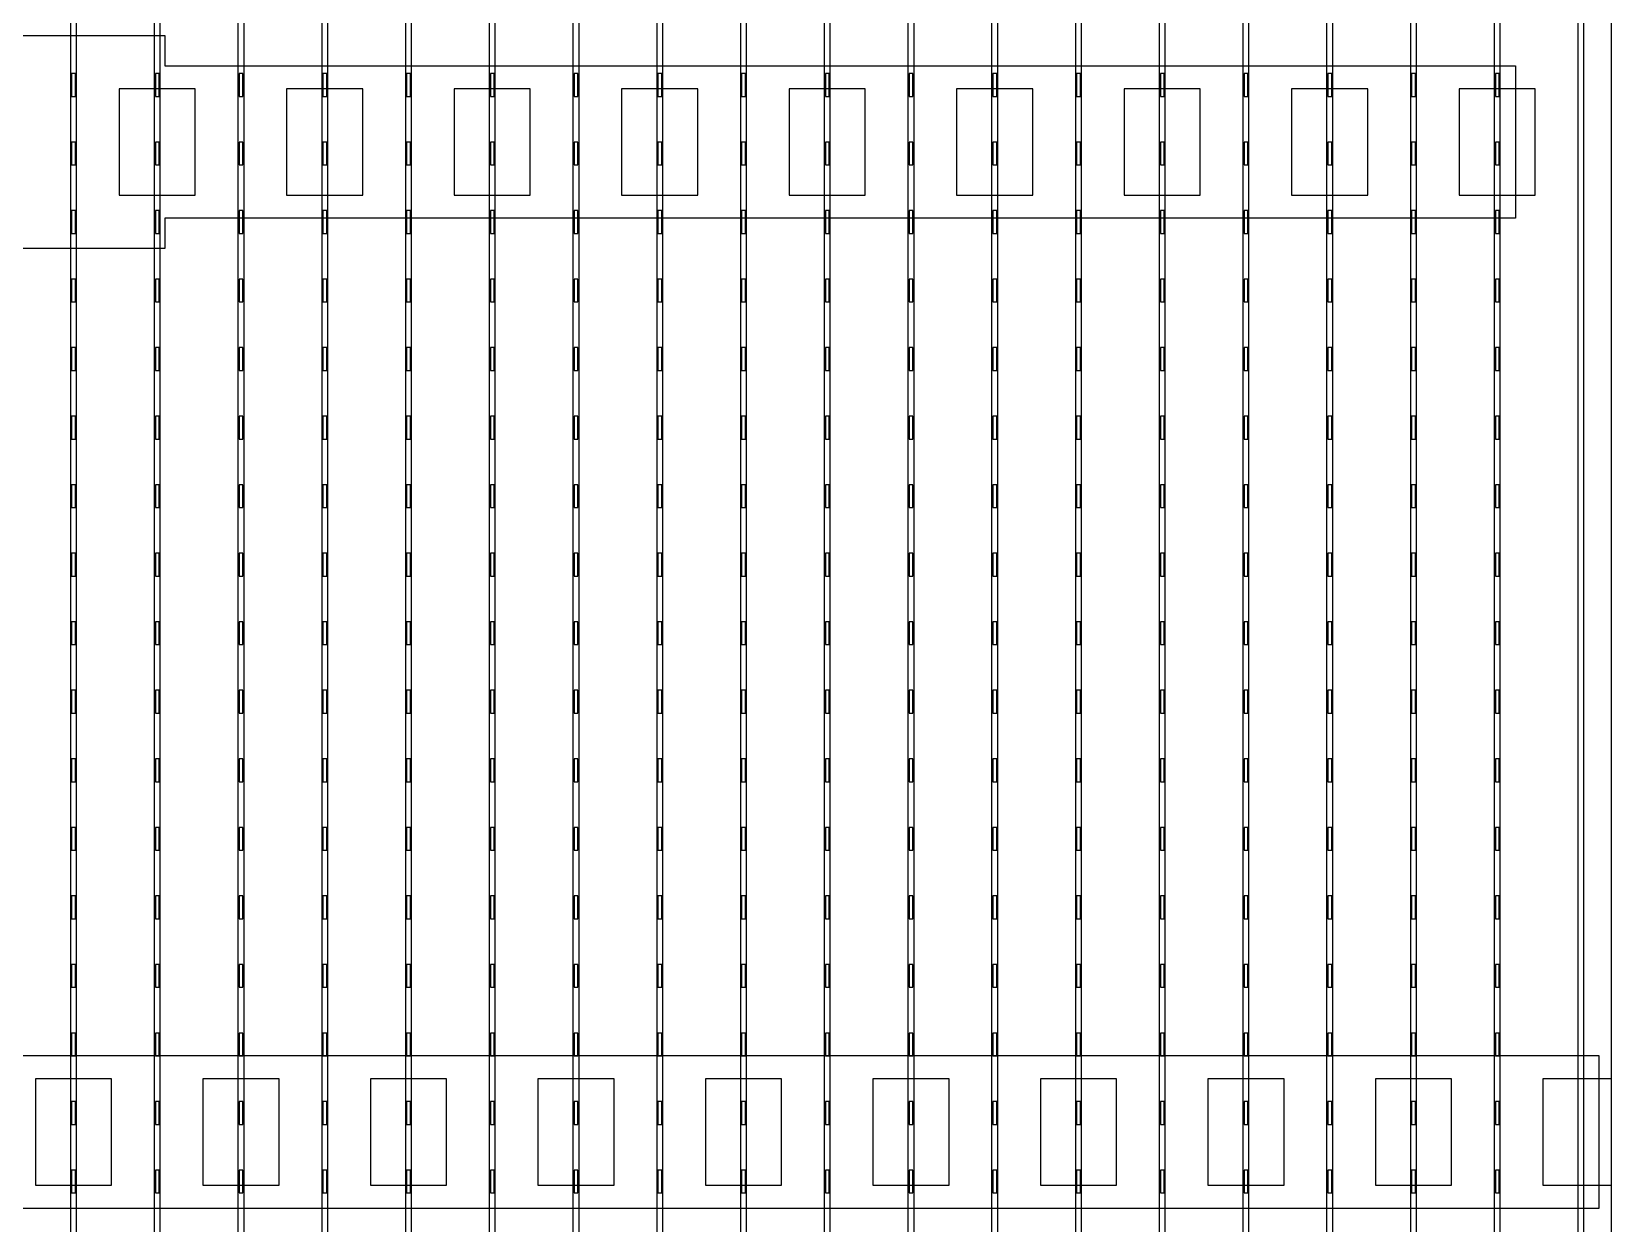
# Model space of a CAD drawing. Header units: millimetres. Extents: x -18 to 142, y -7 to 153.
# Drawn here: x 30.55 to 40.92, y 131.5 to 139.32 of the extents above; entities that cross this region are included whole.
import ezdxf

# ---------------------------------------------------------------- set-up
doc = ezdxf.new("R2010")
doc.units = ezdxf.units.MM
for name, color, linetype in [('BUSBARS', 3, 'Continuous'), ('CONTACT_PADS', 2, 'Continuous'), ('FINGERS', 1, 'Continuous'), ('INSULATION', 2, 'Continuous')]:
    doc.layers.add(name, color=color, linetype=linetype)

msp = doc.modelspace()

# ---------------------------------------------------------------- linework, layer by layer
at = {"layer": 'BUSBARS'}
for points in [[(40.29, 139.1), (40.29, 138.1), (31.42, 138.1), (31.42, 137.9), (30.22, 137.9), (30.22, 138.1), (21.35, 138.1), (21.35, 139.1), (30.22, 139.1), (30.22, 139.3), (31.42, 139.3), (31.42, 139.1), (40.29, 139.1)], [(40.84, 131.6), (40.84, 132.6), (20.8, 132.6), (20.8, 131.6), (40.84, 131.6)]]:
    msp.add_lwpolyline(points, close=True, dxfattribs=at)
at = {"layer": 'CONTACT_PADS'}
for points in [[(30.833, 138.9), (30.833, 139.05), (30.808, 139.05), (30.808, 138.9), (30.833, 138.9)], [(31.383, 138.9), (31.383, 139.05), (31.358, 139.05), (31.358, 138.9), (31.383, 138.9)], [(31.933, 138.9), (31.933, 139.05), (31.908, 139.05), (31.908, 138.9), (31.933, 138.9)], [(32.483, 138.9), (32.483, 139.05), (32.458, 139.05), (32.458, 138.9), (32.483, 138.9)], [(33.033, 138.9), (33.033, 139.05), (33.008, 139.05), (33.008, 138.9), (33.033, 138.9)], [(33.583, 138.9), (33.583, 139.05), (33.558, 139.05), (33.558, 138.9), (33.583, 138.9)], [(34.133, 138.9), (34.133, 139.05), (34.108, 139.05), (34.108, 138.9), (34.133, 138.9)], [(34.683, 138.9), (34.683, 139.05), (34.658, 139.05), (34.658, 138.9), (34.683, 138.9)], [(35.233, 138.9), (35.233, 139.05), (35.208, 139.05), (35.208, 138.9), (35.233, 138.9)], [(35.783, 138.9), (35.783, 139.05), (35.758, 139.05), (35.758, 138.9), (35.783, 138.9)], [(36.333, 138.9), (36.333, 139.05), (36.308, 139.05), (36.308, 138.9), (36.333, 138.9)], [(36.883, 138.9), (36.883, 139.05), (36.858, 139.05), (36.858, 138.9), (36.883, 138.9)], [(37.433, 138.9), (37.433, 139.05), (37.408, 139.05), (37.408, 138.9), (37.433, 138.9)], [(37.983, 138.9), (37.983, 139.05), (37.958, 139.05), (37.958, 138.9), (37.983, 138.9)], [(38.533, 138.9), (38.533, 139.05), (38.508, 139.05), (38.508, 138.9), (38.533, 138.9)], [(39.083, 138.9), (39.083, 139.05), (39.058, 139.05), (39.058, 138.9), (39.083, 138.9)], [(39.633, 138.9), (39.633, 139.05), (39.608, 139.05), (39.608, 138.9), (39.633, 138.9)], [(40.183, 138.9), (40.183, 139.05), (40.158, 139.05), (40.158, 138.9), (40.183, 138.9)], [(30.833, 138.45), (30.833, 138.6), (30.808, 138.6), (30.808, 138.45), (30.833, 138.45)], [(31.383, 138.45), (31.383, 138.6), (31.358, 138.6), (31.358, 138.45), (31.383, 138.45)], [(31.933, 138.45), (31.933, 138.6), (31.908, 138.6), (31.908, 138.45), (31.933, 138.45)], [(32.483, 138.45), (32.483, 138.6), (32.458, 138.6), (32.458, 138.45), (32.483, 138.45)], [(33.033, 138.45), (33.033, 138.6), (33.008, 138.6), (33.008, 138.45), (33.033, 138.45)], [(33.583, 138.45), (33.583, 138.6), (33.558, 138.6), (33.558, 138.45), (33.583, 138.45)], [(34.133, 138.45), (34.133, 138.6), (34.108, 138.6), (34.108, 138.45), (34.133, 138.45)], [(34.683, 138.45), (34.683, 138.6), (34.658, 138.6), (34.658, 138.45), (34.683, 138.45)], [(35.233, 138.45), (35.233, 138.6), (35.208, 138.6), (35.208, 138.45), (35.233, 138.45)], [(35.783, 138.45), (35.783, 138.6), (35.758, 138.6), (35.758, 138.45), (35.783, 138.45)], [(36.333, 138.45), (36.333, 138.6), (36.308, 138.6), (36.308, 138.45), (36.333, 138.45)], [(36.883, 138.45), (36.883, 138.6), (36.858, 138.6), (36.858, 138.45), (36.883, 138.45)], [(37.433, 138.45), (37.433, 138.6), (37.408, 138.6), (37.408, 138.45), (37.433, 138.45)], [(37.983, 138.45), (37.983, 138.6), (37.958, 138.6), (37.958, 138.45), (37.983, 138.45)], [(38.533, 138.45), (38.533, 138.6), (38.508, 138.6), (38.508, 138.45), (38.533, 138.45)], [(39.083, 138.45), (39.083, 138.6), (39.058, 138.6), (39.058, 138.45), (39.083, 138.45)], [(39.633, 138.45), (39.633, 138.6), (39.608, 138.6), (39.608, 138.45), (39.633, 138.45)], [(40.183, 138.45), (40.183, 138.6), (40.158, 138.6), (40.158, 138.45), (40.183, 138.45)], [(30.833, 138), (30.833, 138.15), (30.808, 138.15), (30.808, 138), (30.833, 138)], [(31.383, 138), (31.383, 138.15), (31.358, 138.15), (31.358, 138), (31.383, 138)], [(31.933, 138), (31.933, 138.15), (31.908, 138.15), (31.908, 138), (31.933, 138)], [(32.483, 138), (32.483, 138.15), (32.458, 138.15), (32.458, 138), (32.483, 138)], [(33.033, 138), (33.033, 138.15), (33.008, 138.15), (33.008, 138), (33.033, 138)], [(33.583, 138), (33.583, 138.15), (33.558, 138.15), (33.558, 138), (33.583, 138)], [(34.133, 138), (34.133, 138.15), (34.108, 138.15), (34.108, 138), (34.133, 138)], [(34.683, 138), (34.683, 138.15), (34.658, 138.15), (34.658, 138), (34.683, 138)], [(35.233, 138), (35.233, 138.15), (35.208, 138.15), (35.208, 138), (35.233, 138)], [(35.783, 138), (35.783, 138.15), (35.758, 138.15), (35.758, 138), (35.783, 138)], [(36.333, 138), (36.333, 138.15), (36.308, 138.15), (36.308, 138), (36.333, 138)], [(36.883, 138), (36.883, 138.15), (36.858, 138.15), (36.858, 138), (36.883, 138)], [(37.433, 138), (37.433, 138.15), (37.408, 138.15), (37.408, 138), (37.433, 138)], [(37.983, 138), (37.983, 138.15), (37.958, 138.15), (37.958, 138), (37.983, 138)], [(38.533, 138), (38.533, 138.15), (38.508, 138.15), (38.508, 138), (38.533, 138)], [(39.083, 138), (39.083, 138.15), (39.058, 138.15), (39.058, 138), (39.083, 138)], [(39.633, 138), (39.633, 138.15), (39.608, 138.15), (39.608, 138), (39.633, 138)], [(40.183, 138), (40.183, 138.15), (40.158, 138.15), (40.158, 138), (40.183, 138)], [(30.833, 137.55), (30.833, 137.7), (30.808, 137.7), (30.808, 137.55), (30.833, 137.55)], [(31.383, 137.55), (31.383, 137.7), (31.358, 137.7), (31.358, 137.55), (31.383, 137.55)], [(31.933, 137.55), (31.933, 137.7), (31.908, 137.7), (31.908, 137.55), (31.933, 137.55)], [(32.483, 137.55), (32.483, 137.7), (32.458, 137.7), (32.458, 137.55), (32.483, 137.55)], [(33.033, 137.55), (33.033, 137.7), (33.008, 137.7), (33.008, 137.55), (33.033, 137.55)], [(33.583, 137.55), (33.583, 137.7), (33.558, 137.7), (33.558, 137.55), (33.583, 137.55)], [(34.133, 137.55), (34.133, 137.7), (34.108, 137.7), (34.108, 137.55), (34.133, 137.55)], [(34.683, 137.55), (34.683, 137.7), (34.658, 137.7), (34.658, 137.55), (34.683, 137.55)], [(35.233, 137.55), (35.233, 137.7), (35.208, 137.7), (35.208, 137.55), (35.233, 137.55)], [(35.783, 137.55), (35.783, 137.7), (35.758, 137.7), (35.758, 137.55), (35.783, 137.55)], [(36.333, 137.55), (36.333, 137.7), (36.308, 137.7), (36.308, 137.55), (36.333, 137.55)], [(36.883, 137.55), (36.883, 137.7), (36.858, 137.7), (36.858, 137.55), (36.883, 137.55)], [(37.433, 137.55), (37.433, 137.7), (37.408, 137.7), (37.408, 137.55), (37.433, 137.55)], [(37.983, 137.55), (37.983, 137.7), (37.958, 137.7), (37.958, 137.55), (37.983, 137.55)], [(38.533, 137.55), (38.533, 137.7), (38.508, 137.7), (38.508, 137.55), (38.533, 137.55)], [(39.083, 137.55), (39.083, 137.7), (39.058, 137.7), (39.058, 137.55), (39.083, 137.55)], [(39.633, 137.55), (39.633, 137.7), (39.608, 137.7), (39.608, 137.55), (39.633, 137.55)], [(40.183, 137.55), (40.183, 137.7), (40.158, 137.7), (40.158, 137.55), (40.183, 137.55)], [(30.833, 137.1), (30.833, 137.25), (30.808, 137.25), (30.808, 137.1), (30.833, 137.1)], [(31.383, 137.1), (31.383, 137.25), (31.358, 137.25), (31.358, 137.1), (31.383, 137.1)], [(31.933, 137.1), (31.933, 137.25), (31.908, 137.25), (31.908, 137.1), (31.933, 137.1)], [(32.483, 137.1), (32.483, 137.25), (32.458, 137.25), (32.458, 137.1), (32.483, 137.1)], [(33.033, 137.1), (33.033, 137.25), (33.008, 137.25), (33.008, 137.1), (33.033, 137.1)], [(33.583, 137.1), (33.583, 137.25), (33.558, 137.25), (33.558, 137.1), (33.583, 137.1)], [(34.133, 137.1), (34.133, 137.25), (34.108, 137.25), (34.108, 137.1), (34.133, 137.1)], [(34.683, 137.1), (34.683, 137.25), (34.658, 137.25), (34.658, 137.1), (34.683, 137.1)], [(35.233, 137.1), (35.233, 137.25), (35.208, 137.25), (35.208, 137.1), (35.233, 137.1)], [(35.783, 137.1), (35.783, 137.25), (35.758, 137.25), (35.758, 137.1), (35.783, 137.1)], [(36.333, 137.1), (36.333, 137.25), (36.308, 137.25), (36.308, 137.1), (36.333, 137.1)], [(36.883, 137.1), (36.883, 137.25), (36.858, 137.25), (36.858, 137.1), (36.883, 137.1)], [(37.433, 137.1), (37.433, 137.25), (37.408, 137.25), (37.408, 137.1), (37.433, 137.1)], [(37.983, 137.1), (37.983, 137.25), (37.958, 137.25), (37.958, 137.1), (37.983, 137.1)], [(38.533, 137.1), (38.533, 137.25), (38.508, 137.25), (38.508, 137.1), (38.533, 137.1)], [(39.083, 137.1), (39.083, 137.25), (39.058, 137.25), (39.058, 137.1), (39.083, 137.1)], [(39.633, 137.1), (39.633, 137.25), (39.608, 137.25), (39.608, 137.1), (39.633, 137.1)], [(40.183, 137.1), (40.183, 137.25), (40.158, 137.25), (40.158, 137.1), (40.183, 137.1)], [(30.833, 136.65), (30.833, 136.8), (30.808, 136.8), (30.808, 136.65), (30.833, 136.65)], [(31.383, 136.65), (31.383, 136.8), (31.358, 136.8), (31.358, 136.65), (31.383, 136.65)], [(31.933, 136.65), (31.933, 136.8), (31.908, 136.8), (31.908, 136.65), (31.933, 136.65)], [(32.483, 136.65), (32.483, 136.8), (32.458, 136.8), (32.458, 136.65), (32.483, 136.65)], [(33.033, 136.65), (33.033, 136.8), (33.008, 136.8), (33.008, 136.65), (33.033, 136.65)], [(33.583, 136.65), (33.583, 136.8), (33.558, 136.8), (33.558, 136.65), (33.583, 136.65)], [(34.133, 136.65), (34.133, 136.8), (34.108, 136.8), (34.108, 136.65), (34.133, 136.65)], [(34.683, 136.65), (34.683, 136.8), (34.658, 136.8), (34.658, 136.65), (34.683, 136.65)], [(35.233, 136.65), (35.233, 136.8), (35.208, 136.8), (35.208, 136.65), (35.233, 136.65)], [(35.783, 136.65), (35.783, 136.8), (35.758, 136.8), (35.758, 136.65), (35.783, 136.65)], [(36.333, 136.65), (36.333, 136.8), (36.308, 136.8), (36.308, 136.65), (36.333, 136.65)], [(36.883, 136.65), (36.883, 136.8), (36.858, 136.8), (36.858, 136.65), (36.883, 136.65)], [(37.433, 136.65), (37.433, 136.8), (37.408, 136.8), (37.408, 136.65), (37.433, 136.65)], [(37.983, 136.65), (37.983, 136.8), (37.958, 136.8), (37.958, 136.65), (37.983, 136.65)], [(38.533, 136.65), (38.533, 136.8), (38.508, 136.8), (38.508, 136.65), (38.533, 136.65)], [(39.083, 136.65), (39.083, 136.8), (39.058, 136.8), (39.058, 136.65), (39.083, 136.65)], [(39.633, 136.65), (39.633, 136.8), (39.608, 136.8), (39.608, 136.65), (39.633, 136.65)], [(40.183, 136.65), (40.183, 136.8), (40.158, 136.8), (40.158, 136.65), (40.183, 136.65)], [(30.833, 136.2), (30.833, 136.35), (30.808, 136.35), (30.808, 136.2), (30.833, 136.2)], [(31.383, 136.2), (31.383, 136.35), (31.358, 136.35), (31.358, 136.2), (31.383, 136.2)], [(31.933, 136.2), (31.933, 136.35), (31.908, 136.35), (31.908, 136.2), (31.933, 136.2)], [(32.483, 136.2), (32.483, 136.35), (32.458, 136.35), (32.458, 136.2), (32.483, 136.2)], [(33.033, 136.2), (33.033, 136.35), (33.008, 136.35), (33.008, 136.2), (33.033, 136.2)], [(33.583, 136.2), (33.583, 136.35), (33.558, 136.35), (33.558, 136.2), (33.583, 136.2)], [(34.133, 136.2), (34.133, 136.35), (34.108, 136.35), (34.108, 136.2), (34.133, 136.2)], [(34.683, 136.2), (34.683, 136.35), (34.658, 136.35), (34.658, 136.2), (34.683, 136.2)], [(35.233, 136.2), (35.233, 136.35), (35.208, 136.35), (35.208, 136.2), (35.233, 136.2)], [(35.783, 136.2), (35.783, 136.35), (35.758, 136.35), (35.758, 136.2), (35.783, 136.2)], [(36.333, 136.2), (36.333, 136.35), (36.308, 136.35), (36.308, 136.2), (36.333, 136.2)], [(36.883, 136.2), (36.883, 136.35), (36.858, 136.35), (36.858, 136.2), (36.883, 136.2)], [(37.433, 136.2), (37.433, 136.35), (37.408, 136.35), (37.408, 136.2), (37.433, 136.2)], [(37.983, 136.2), (37.983, 136.35), (37.958, 136.35), (37.958, 136.2), (37.983, 136.2)], [(38.533, 136.2), (38.533, 136.35), (38.508, 136.35), (38.508, 136.2), (38.533, 136.2)], [(39.083, 136.2), (39.083, 136.35), (39.058, 136.35), (39.058, 136.2), (39.083, 136.2)], [(39.633, 136.2), (39.633, 136.35), (39.608, 136.35), (39.608, 136.2), (39.633, 136.2)], [(40.183, 136.2), (40.183, 136.35), (40.158, 136.35), (40.158, 136.2), (40.183, 136.2)], [(30.833, 135.75), (30.833, 135.9), (30.808, 135.9), (30.808, 135.75), (30.833, 135.75)], [(31.383, 135.75), (31.383, 135.9), (31.358, 135.9), (31.358, 135.75), (31.383, 135.75)], [(31.933, 135.75), (31.933, 135.9), (31.908, 135.9), (31.908, 135.75), (31.933, 135.75)], [(32.483, 135.75), (32.483, 135.9), (32.458, 135.9), (32.458, 135.75), (32.483, 135.75)], [(33.033, 135.75), (33.033, 135.9), (33.008, 135.9), (33.008, 135.75), (33.033, 135.75)], [(33.583, 135.75), (33.583, 135.9), (33.558, 135.9), (33.558, 135.75), (33.583, 135.75)], [(34.133, 135.75), (34.133, 135.9), (34.108, 135.9), (34.108, 135.75), (34.133, 135.75)], [(34.683, 135.75), (34.683, 135.9), (34.658, 135.9), (34.658, 135.75), (34.683, 135.75)], [(35.233, 135.75), (35.233, 135.9), (35.208, 135.9), (35.208, 135.75), (35.233, 135.75)], [(35.783, 135.75), (35.783, 135.9), (35.758, 135.9), (35.758, 135.75), (35.783, 135.75)], [(36.333, 135.75), (36.333, 135.9), (36.308, 135.9), (36.308, 135.75), (36.333, 135.75)], [(36.883, 135.75), (36.883, 135.9), (36.858, 135.9), (36.858, 135.75), (36.883, 135.75)], [(37.433, 135.75), (37.433, 135.9), (37.408, 135.9), (37.408, 135.75), (37.433, 135.75)], [(37.983, 135.75), (37.983, 135.9), (37.958, 135.9), (37.958, 135.75), (37.983, 135.75)], [(38.533, 135.75), (38.533, 135.9), (38.508, 135.9), (38.508, 135.75), (38.533, 135.75)], [(39.083, 135.75), (39.083, 135.9), (39.058, 135.9), (39.058, 135.75), (39.083, 135.75)], [(39.633, 135.75), (39.633, 135.9), (39.608, 135.9), (39.608, 135.75), (39.633, 135.75)], [(40.183, 135.75), (40.183, 135.9), (40.158, 135.9), (40.158, 135.75), (40.183, 135.75)], [(30.833, 135.3), (30.833, 135.45), (30.808, 135.45), (30.808, 135.3), (30.833, 135.3)], [(31.383, 135.3), (31.383, 135.45), (31.358, 135.45), (31.358, 135.3), (31.383, 135.3)], [(31.933, 135.3), (31.933, 135.45), (31.908, 135.45), (31.908, 135.3), (31.933, 135.3)], [(32.483, 135.3), (32.483, 135.45), (32.458, 135.45), (32.458, 135.3), (32.483, 135.3)], [(33.033, 135.3), (33.033, 135.45), (33.008, 135.45), (33.008, 135.3), (33.033, 135.3)], [(33.583, 135.3), (33.583, 135.45), (33.558, 135.45), (33.558, 135.3), (33.583, 135.3)], [(34.133, 135.3), (34.133, 135.45), (34.108, 135.45), (34.108, 135.3), (34.133, 135.3)], [(34.683, 135.3), (34.683, 135.45), (34.658, 135.45), (34.658, 135.3), (34.683, 135.3)], [(35.233, 135.3), (35.233, 135.45), (35.208, 135.45), (35.208, 135.3), (35.233, 135.3)], [(35.783, 135.3), (35.783, 135.45), (35.758, 135.45), (35.758, 135.3), (35.783, 135.3)], [(36.333, 135.3), (36.333, 135.45), (36.308, 135.45), (36.308, 135.3), (36.333, 135.3)], [(36.883, 135.3), (36.883, 135.45), (36.858, 135.45), (36.858, 135.3), (36.883, 135.3)], [(37.433, 135.3), (37.433, 135.45), (37.408, 135.45), (37.408, 135.3), (37.433, 135.3)], [(37.983, 135.3), (37.983, 135.45), (37.958, 135.45), (37.958, 135.3), (37.983, 135.3)], [(38.533, 135.3), (38.533, 135.45), (38.508, 135.45), (38.508, 135.3), (38.533, 135.3)], [(39.083, 135.3), (39.083, 135.45), (39.058, 135.45), (39.058, 135.3), (39.083, 135.3)], [(39.633, 135.3), (39.633, 135.45), (39.608, 135.45), (39.608, 135.3), (39.633, 135.3)], [(40.183, 135.3), (40.183, 135.45), (40.158, 135.45), (40.158, 135.3), (40.183, 135.3)], [(30.833, 134.85), (30.833, 135), (30.808, 135), (30.808, 134.85), (30.833, 134.85)], [(31.383, 134.85), (31.383, 135), (31.358, 135), (31.358, 134.85), (31.383, 134.85)], [(31.933, 134.85), (31.933, 135), (31.908, 135), (31.908, 134.85), (31.933, 134.85)], [(32.483, 134.85), (32.483, 135), (32.458, 135), (32.458, 134.85), (32.483, 134.85)], [(33.033, 134.85), (33.033, 135), (33.008, 135), (33.008, 134.85), (33.033, 134.85)], [(33.583, 134.85), (33.583, 135), (33.558, 135), (33.558, 134.85), (33.583, 134.85)], [(34.133, 134.85), (34.133, 135), (34.108, 135), (34.108, 134.85), (34.133, 134.85)], [(34.683, 134.85), (34.683, 135), (34.658, 135), (34.658, 134.85), (34.683, 134.85)], [(35.233, 134.85), (35.233, 135), (35.208, 135), (35.208, 134.85), (35.233, 134.85)], [(35.783, 134.85), (35.783, 135), (35.758, 135), (35.758, 134.85), (35.783, 134.85)], [(36.333, 134.85), (36.333, 135), (36.308, 135), (36.308, 134.85), (36.333, 134.85)], [(36.883, 134.85), (36.883, 135), (36.858, 135), (36.858, 134.85), (36.883, 134.85)], [(37.433, 134.85), (37.433, 135), (37.408, 135), (37.408, 134.85), (37.433, 134.85)], [(37.983, 134.85), (37.983, 135), (37.958, 135), (37.958, 134.85), (37.983, 134.85)], [(38.533, 134.85), (38.533, 135), (38.508, 135), (38.508, 134.85), (38.533, 134.85)], [(39.083, 134.85), (39.083, 135), (39.058, 135), (39.058, 134.85), (39.083, 134.85)], [(39.633, 134.85), (39.633, 135), (39.608, 135), (39.608, 134.85), (39.633, 134.85)], [(40.183, 134.85), (40.183, 135), (40.158, 135), (40.158, 134.85), (40.183, 134.85)], [(30.833, 134.4), (30.833, 134.55), (30.808, 134.55), (30.808, 134.4), (30.833, 134.4)], [(31.383, 134.4), (31.383, 134.55), (31.358, 134.55), (31.358, 134.4), (31.383, 134.4)], [(31.933, 134.4), (31.933, 134.55), (31.908, 134.55), (31.908, 134.4), (31.933, 134.4)], [(32.483, 134.4), (32.483, 134.55), (32.458, 134.55), (32.458, 134.4), (32.483, 134.4)], [(33.033, 134.4), (33.033, 134.55), (33.008, 134.55), (33.008, 134.4), (33.033, 134.4)], [(33.583, 134.4), (33.583, 134.55), (33.558, 134.55), (33.558, 134.4), (33.583, 134.4)], [(34.133, 134.4), (34.133, 134.55), (34.108, 134.55), (34.108, 134.4), (34.133, 134.4)], [(34.683, 134.4), (34.683, 134.55), (34.658, 134.55), (34.658, 134.4), (34.683, 134.4)], [(35.233, 134.4), (35.233, 134.55), (35.208, 134.55), (35.208, 134.4), (35.233, 134.4)], [(35.783, 134.4), (35.783, 134.55), (35.758, 134.55), (35.758, 134.4), (35.783, 134.4)], [(36.333, 134.4), (36.333, 134.55), (36.308, 134.55), (36.308, 134.4), (36.333, 134.4)], [(36.883, 134.4), (36.883, 134.55), (36.858, 134.55), (36.858, 134.4), (36.883, 134.4)], [(37.433, 134.4), (37.433, 134.55), (37.408, 134.55), (37.408, 134.4), (37.433, 134.4)], [(37.983, 134.4), (37.983, 134.55), (37.958, 134.55), (37.958, 134.4), (37.983, 134.4)], [(38.533, 134.4), (38.533, 134.55), (38.508, 134.55), (38.508, 134.4), (38.533, 134.4)], [(39.083, 134.4), (39.083, 134.55), (39.058, 134.55), (39.058, 134.4), (39.083, 134.4)], [(39.633, 134.4), (39.633, 134.55), (39.608, 134.55), (39.608, 134.4), (39.633, 134.4)], [(40.183, 134.4), (40.183, 134.55), (40.158, 134.55), (40.158, 134.4), (40.183, 134.4)], [(30.833, 133.95), (30.833, 134.1), (30.808, 134.1), (30.808, 133.95), (30.833, 133.95)], [(31.383, 133.95), (31.383, 134.1), (31.358, 134.1), (31.358, 133.95), (31.383, 133.95)], [(31.933, 133.95), (31.933, 134.1), (31.908, 134.1), (31.908, 133.95), (31.933, 133.95)], [(32.483, 133.95), (32.483, 134.1), (32.458, 134.1), (32.458, 133.95), (32.483, 133.95)], [(33.033, 133.95), (33.033, 134.1), (33.008, 134.1), (33.008, 133.95), (33.033, 133.95)], [(33.583, 133.95), (33.583, 134.1), (33.558, 134.1), (33.558, 133.95), (33.583, 133.95)], [(34.133, 133.95), (34.133, 134.1), (34.108, 134.1), (34.108, 133.95), (34.133, 133.95)], [(34.683, 133.95), (34.683, 134.1), (34.658, 134.1), (34.658, 133.95), (34.683, 133.95)], [(35.233, 133.95), (35.233, 134.1), (35.208, 134.1), (35.208, 133.95), (35.233, 133.95)], [(35.783, 133.95), (35.783, 134.1), (35.758, 134.1), (35.758, 133.95), (35.783, 133.95)], [(36.333, 133.95), (36.333, 134.1), (36.308, 134.1), (36.308, 133.95), (36.333, 133.95)], [(36.883, 133.95), (36.883, 134.1), (36.858, 134.1), (36.858, 133.95), (36.883, 133.95)], [(37.433, 133.95), (37.433, 134.1), (37.408, 134.1), (37.408, 133.95), (37.433, 133.95)], [(37.983, 133.95), (37.983, 134.1), (37.958, 134.1), (37.958, 133.95), (37.983, 133.95)], [(38.533, 133.95), (38.533, 134.1), (38.508, 134.1), (38.508, 133.95), (38.533, 133.95)], [(39.083, 133.95), (39.083, 134.1), (39.058, 134.1), (39.058, 133.95), (39.083, 133.95)], [(39.633, 133.95), (39.633, 134.1), (39.608, 134.1), (39.608, 133.95), (39.633, 133.95)], [(40.183, 133.95), (40.183, 134.1), (40.158, 134.1), (40.158, 133.95), (40.183, 133.95)], [(30.833, 133.5), (30.833, 133.65), (30.808, 133.65), (30.808, 133.5), (30.833, 133.5)], [(31.383, 133.5), (31.383, 133.65), (31.358, 133.65), (31.358, 133.5), (31.383, 133.5)], [(31.933, 133.5), (31.933, 133.65), (31.908, 133.65), (31.908, 133.5), (31.933, 133.5)], [(32.483, 133.5), (32.483, 133.65), (32.458, 133.65), (32.458, 133.5), (32.483, 133.5)], [(33.033, 133.5), (33.033, 133.65), (33.008, 133.65), (33.008, 133.5), (33.033, 133.5)], [(33.583, 133.5), (33.583, 133.65), (33.558, 133.65), (33.558, 133.5), (33.583, 133.5)], [(34.133, 133.5), (34.133, 133.65), (34.108, 133.65), (34.108, 133.5), (34.133, 133.5)], [(34.683, 133.5), (34.683, 133.65), (34.658, 133.65), (34.658, 133.5), (34.683, 133.5)], [(35.233, 133.5), (35.233, 133.65), (35.208, 133.65), (35.208, 133.5), (35.233, 133.5)], [(35.783, 133.5), (35.783, 133.65), (35.758, 133.65), (35.758, 133.5), (35.783, 133.5)], [(36.333, 133.5), (36.333, 133.65), (36.308, 133.65), (36.308, 133.5), (36.333, 133.5)], [(36.883, 133.5), (36.883, 133.65), (36.858, 133.65), (36.858, 133.5), (36.883, 133.5)], [(37.433, 133.5), (37.433, 133.65), (37.408, 133.65), (37.408, 133.5), (37.433, 133.5)], [(37.983, 133.5), (37.983, 133.65), (37.958, 133.65), (37.958, 133.5), (37.983, 133.5)], [(38.533, 133.5), (38.533, 133.65), (38.508, 133.65), (38.508, 133.5), (38.533, 133.5)], [(39.083, 133.5), (39.083, 133.65), (39.058, 133.65), (39.058, 133.5), (39.083, 133.5)], [(39.633, 133.5), (39.633, 133.65), (39.608, 133.65), (39.608, 133.5), (39.633, 133.5)], [(40.183, 133.5), (40.183, 133.65), (40.158, 133.65), (40.158, 133.5), (40.183, 133.5)], [(30.833, 133.05), (30.833, 133.2), (30.808, 133.2), (30.808, 133.05), (30.833, 133.05)], [(31.383, 133.05), (31.383, 133.2), (31.358, 133.2), (31.358, 133.05), (31.383, 133.05)], [(31.933, 133.05), (31.933, 133.2), (31.908, 133.2), (31.908, 133.05), (31.933, 133.05)], [(32.483, 133.05), (32.483, 133.2), (32.458, 133.2), (32.458, 133.05), (32.483, 133.05)], [(33.033, 133.05), (33.033, 133.2), (33.008, 133.2), (33.008, 133.05), (33.033, 133.05)], [(33.583, 133.05), (33.583, 133.2), (33.558, 133.2), (33.558, 133.05), (33.583, 133.05)], [(34.133, 133.05), (34.133, 133.2), (34.108, 133.2), (34.108, 133.05), (34.133, 133.05)], [(34.683, 133.05), (34.683, 133.2), (34.658, 133.2), (34.658, 133.05), (34.683, 133.05)], [(35.233, 133.05), (35.233, 133.2), (35.208, 133.2), (35.208, 133.05), (35.233, 133.05)], [(35.783, 133.05), (35.783, 133.2), (35.758, 133.2), (35.758, 133.05), (35.783, 133.05)], [(36.333, 133.05), (36.333, 133.2), (36.308, 133.2), (36.308, 133.05), (36.333, 133.05)], [(36.883, 133.05), (36.883, 133.2), (36.858, 133.2), (36.858, 133.05), (36.883, 133.05)], [(37.433, 133.05), (37.433, 133.2), (37.408, 133.2), (37.408, 133.05), (37.433, 133.05)], [(37.983, 133.05), (37.983, 133.2), (37.958, 133.2), (37.958, 133.05), (37.983, 133.05)], [(38.533, 133.05), (38.533, 133.2), (38.508, 133.2), (38.508, 133.05), (38.533, 133.05)], [(39.083, 133.05), (39.083, 133.2), (39.058, 133.2), (39.058, 133.05), (39.083, 133.05)], [(39.633, 133.05), (39.633, 133.2), (39.608, 133.2), (39.608, 133.05), (39.633, 133.05)], [(40.183, 133.05), (40.183, 133.2), (40.158, 133.2), (40.158, 133.05), (40.183, 133.05)], [(30.833, 132.6), (30.833, 132.75), (30.808, 132.75), (30.808, 132.6), (30.833, 132.6)], [(31.383, 132.6), (31.383, 132.75), (31.358, 132.75), (31.358, 132.6), (31.383, 132.6)], [(31.933, 132.6), (31.933, 132.75), (31.908, 132.75), (31.908, 132.6), (31.933, 132.6)], [(32.483, 132.6), (32.483, 132.75), (32.458, 132.75), (32.458, 132.6), (32.483, 132.6)], [(33.033, 132.6), (33.033, 132.75), (33.008, 132.75), (33.008, 132.6), (33.033, 132.6)], [(33.583, 132.6), (33.583, 132.75), (33.558, 132.75), (33.558, 132.6), (33.583, 132.6)], [(34.133, 132.6), (34.133, 132.75), (34.108, 132.75), (34.108, 132.6), (34.133, 132.6)], [(34.683, 132.6), (34.683, 132.75), (34.658, 132.75), (34.658, 132.6), (34.683, 132.6)], [(35.233, 132.6), (35.233, 132.75), (35.208, 132.75), (35.208, 132.6), (35.233, 132.6)], [(35.783, 132.6), (35.783, 132.75), (35.758, 132.75), (35.758, 132.6), (35.783, 132.6)], [(36.333, 132.6), (36.333, 132.75), (36.308, 132.75), (36.308, 132.6), (36.333, 132.6)], [(36.883, 132.6), (36.883, 132.75), (36.858, 132.75), (36.858, 132.6), (36.883, 132.6)], [(37.433, 132.6), (37.433, 132.75), (37.408, 132.75), (37.408, 132.6), (37.433, 132.6)], [(37.983, 132.6), (37.983, 132.75), (37.958, 132.75), (37.958, 132.6), (37.983, 132.6)], [(38.533, 132.6), (38.533, 132.75), (38.508, 132.75), (38.508, 132.6), (38.533, 132.6)], [(39.083, 132.6), (39.083, 132.75), (39.058, 132.75), (39.058, 132.6), (39.083, 132.6)], [(39.633, 132.6), (39.633, 132.75), (39.608, 132.75), (39.608, 132.6), (39.633, 132.6)], [(40.183, 132.6), (40.183, 132.75), (40.158, 132.75), (40.158, 132.6), (40.183, 132.6)], [(30.833, 132.15), (30.833, 132.3), (30.808, 132.3), (30.808, 132.15), (30.833, 132.15)], [(31.383, 132.15), (31.383, 132.3), (31.358, 132.3), (31.358, 132.15), (31.383, 132.15)], [(31.933, 132.15), (31.933, 132.3), (31.908, 132.3), (31.908, 132.15), (31.933, 132.15)], [(32.483, 132.15), (32.483, 132.3), (32.458, 132.3), (32.458, 132.15), (32.483, 132.15)], [(33.033, 132.15), (33.033, 132.3), (33.008, 132.3), (33.008, 132.15), (33.033, 132.15)], [(33.583, 132.15), (33.583, 132.3), (33.558, 132.3), (33.558, 132.15), (33.583, 132.15)], [(34.133, 132.15), (34.133, 132.3), (34.108, 132.3), (34.108, 132.15), (34.133, 132.15)], [(34.683, 132.15), (34.683, 132.3), (34.658, 132.3), (34.658, 132.15), (34.683, 132.15)], [(35.233, 132.15), (35.233, 132.3), (35.208, 132.3), (35.208, 132.15), (35.233, 132.15)], [(35.783, 132.15), (35.783, 132.3), (35.758, 132.3), (35.758, 132.15), (35.783, 132.15)], [(36.333, 132.15), (36.333, 132.3), (36.308, 132.3), (36.308, 132.15), (36.333, 132.15)], [(36.883, 132.15), (36.883, 132.3), (36.858, 132.3), (36.858, 132.15), (36.883, 132.15)], [(37.433, 132.15), (37.433, 132.3), (37.408, 132.3), (37.408, 132.15), (37.433, 132.15)], [(37.983, 132.15), (37.983, 132.3), (37.958, 132.3), (37.958, 132.15), (37.983, 132.15)], [(38.533, 132.15), (38.533, 132.3), (38.508, 132.3), (38.508, 132.15), (38.533, 132.15)], [(39.083, 132.15), (39.083, 132.3), (39.058, 132.3), (39.058, 132.15), (39.083, 132.15)], [(39.633, 132.15), (39.633, 132.3), (39.608, 132.3), (39.608, 132.15), (39.633, 132.15)], [(40.183, 132.15), (40.183, 132.3), (40.158, 132.3), (40.158, 132.15), (40.183, 132.15)], [(30.833, 131.7), (30.833, 131.85), (30.808, 131.85), (30.808, 131.7), (30.833, 131.7)], [(31.383, 131.7), (31.383, 131.85), (31.358, 131.85), (31.358, 131.7), (31.383, 131.7)], [(31.933, 131.7), (31.933, 131.85), (31.908, 131.85), (31.908, 131.7), (31.933, 131.7)], [(32.483, 131.7), (32.483, 131.85), (32.458, 131.85), (32.458, 131.7), (32.483, 131.7)], [(33.033, 131.7), (33.033, 131.85), (33.008, 131.85), (33.008, 131.7), (33.033, 131.7)], [(33.583, 131.7), (33.583, 131.85), (33.558, 131.85), (33.558, 131.7), (33.583, 131.7)], [(34.133, 131.7), (34.133, 131.85), (34.108, 131.85), (34.108, 131.7), (34.133, 131.7)], [(34.683, 131.7), (34.683, 131.85), (34.658, 131.85), (34.658, 131.7), (34.683, 131.7)], [(35.233, 131.7), (35.233, 131.85), (35.208, 131.85), (35.208, 131.7), (35.233, 131.7)], [(35.783, 131.7), (35.783, 131.85), (35.758, 131.85), (35.758, 131.7), (35.783, 131.7)], [(36.333, 131.7), (36.333, 131.85), (36.308, 131.85), (36.308, 131.7), (36.333, 131.7)], [(36.883, 131.7), (36.883, 131.85), (36.858, 131.85), (36.858, 131.7), (36.883, 131.7)], [(37.433, 131.7), (37.433, 131.85), (37.408, 131.85), (37.408, 131.7), (37.433, 131.7)], [(37.983, 131.7), (37.983, 131.85), (37.958, 131.85), (37.958, 131.7), (37.983, 131.7)], [(38.533, 131.7), (38.533, 131.85), (38.508, 131.85), (38.508, 131.7), (38.533, 131.7)], [(39.083, 131.7), (39.083, 131.85), (39.058, 131.85), (39.058, 131.7), (39.083, 131.7)], [(39.633, 131.7), (39.633, 131.85), (39.608, 131.85), (39.608, 131.7), (39.633, 131.7)], [(40.183, 131.7), (40.183, 131.85), (40.158, 131.85), (40.158, 131.7), (40.183, 131.7)]]:
    msp.add_lwpolyline(points, close=True, dxfattribs=at)
at = {"layer": 'FINGERS'}
for points in [[(30.84, 125.4), (30.84, 145.3), (30.8, 145.3), (30.8, 125.4), (30.84, 125.4)], [(31.39, 125.4), (31.39, 145.3), (31.35, 145.3), (31.35, 125.4), (31.39, 125.4)], [(31.94, 125.4), (31.94, 145.3), (31.9, 145.3), (31.9, 125.4), (31.94, 125.4)], [(32.49, 125.4), (32.49, 145.3), (32.45, 145.3), (32.45, 125.4), (32.49, 125.4)], [(33.04, 125.4), (33.04, 145.3), (33, 145.3), (33, 125.4), (33.04, 125.4)], [(33.59, 125.4), (33.59, 145.3), (33.55, 145.3), (33.55, 125.4), (33.59, 125.4)], [(34.14, 125.4), (34.14, 145.3), (34.1, 145.3), (34.1, 125.4), (34.14, 125.4)], [(34.69, 125.4), (34.69, 145.3), (34.65, 145.3), (34.65, 125.4), (34.69, 125.4)], [(35.24, 125.4), (35.24, 145.3), (35.2, 145.3), (35.2, 125.4), (35.24, 125.4)], [(35.79, 125.4), (35.79, 145.3), (35.75, 145.3), (35.75, 125.4), (35.79, 125.4)], [(36.34, 125.4), (36.34, 145.3), (36.3, 145.3), (36.3, 125.4), (36.34, 125.4)], [(36.89, 125.4), (36.89, 145.3), (36.85, 145.3), (36.85, 125.4), (36.89, 125.4)], [(37.44, 125.4), (37.44, 145.3), (37.4, 145.3), (37.4, 125.4), (37.44, 125.4)], [(37.99, 125.4), (37.99, 145.3), (37.95, 145.3), (37.95, 125.4), (37.99, 125.4)], [(38.54, 125.4), (38.54, 145.3), (38.5, 145.3), (38.5, 125.4), (38.54, 125.4)], [(39.09, 125.4), (39.09, 145.3), (39.05, 145.3), (39.05, 125.4), (39.09, 125.4)], [(39.64, 125.4), (39.64, 145.3), (39.6, 145.3), (39.6, 125.4), (39.64, 125.4)], [(40.19, 125.4), (40.19, 145.3), (40.15, 145.3), (40.15, 125.4), (40.19, 125.4)], [(40.74, 125.4), (40.74, 145.3), (40.7, 145.3), (40.7, 125.4), (40.74, 125.4)]]:
    msp.add_lwpolyline(points, close=True, dxfattribs=at)
at = {"layer": 'INSULATION'}
for points in [[(40.92, 125.25), (40.92, 145.45), (20.72, 145.45), (20.72, 125.25), (40.92, 125.25)], [(31.62, 138.25), (31.62, 138.95), (31.12, 138.95), (31.12, 138.25), (31.62, 138.25)], [(32.72, 138.25), (32.72, 138.95), (32.22, 138.95), (32.22, 138.25), (32.72, 138.25)], [(33.82, 138.25), (33.82, 138.95), (33.32, 138.95), (33.32, 138.25), (33.82, 138.25)], [(34.92, 138.25), (34.92, 138.95), (34.42, 138.95), (34.42, 138.25), (34.92, 138.25)], [(36.02, 138.25), (36.02, 138.95), (35.52, 138.95), (35.52, 138.25), (36.02, 138.25)], [(37.12, 138.25), (37.12, 138.95), (36.62, 138.95), (36.62, 138.25), (37.12, 138.25)], [(38.22, 138.25), (38.22, 138.95), (37.72, 138.95), (37.72, 138.25), (38.22, 138.25)], [(39.32, 138.25), (39.32, 138.95), (38.82, 138.95), (38.82, 138.25), (39.32, 138.25)], [(40.42, 138.25), (40.42, 138.95), (39.92, 138.95), (39.92, 138.25), (40.42, 138.25)], [(31.07, 131.75), (31.07, 132.45), (30.57, 132.45), (30.57, 131.75), (31.07, 131.75)], [(32.17, 131.75), (32.17, 132.45), (31.67, 132.45), (31.67, 131.75), (32.17, 131.75)], [(33.27, 131.75), (33.27, 132.45), (32.77, 132.45), (32.77, 131.75), (33.27, 131.75)], [(34.37, 131.75), (34.37, 132.45), (33.87, 132.45), (33.87, 131.75), (34.37, 131.75)], [(35.47, 131.75), (35.47, 132.45), (34.97, 132.45), (34.97, 131.75), (35.47, 131.75)], [(36.57, 131.75), (36.57, 132.45), (36.07, 132.45), (36.07, 131.75), (36.57, 131.75)], [(37.67, 131.75), (37.67, 132.45), (37.17, 132.45), (37.17, 131.75), (37.67, 131.75)], [(38.77, 131.75), (38.77, 132.45), (38.27, 132.45), (38.27, 131.75), (38.77, 131.75)], [(39.87, 131.75), (39.87, 132.45), (39.37, 132.45), (39.37, 131.75), (39.87, 131.75)], [(40.92, 131.75), (40.92, 132.45), (40.47, 132.45), (40.47, 131.75), (40.92, 131.75)]]:
    msp.add_lwpolyline(points, close=True, dxfattribs=at)

doc.saveas('drawing.dxf')
